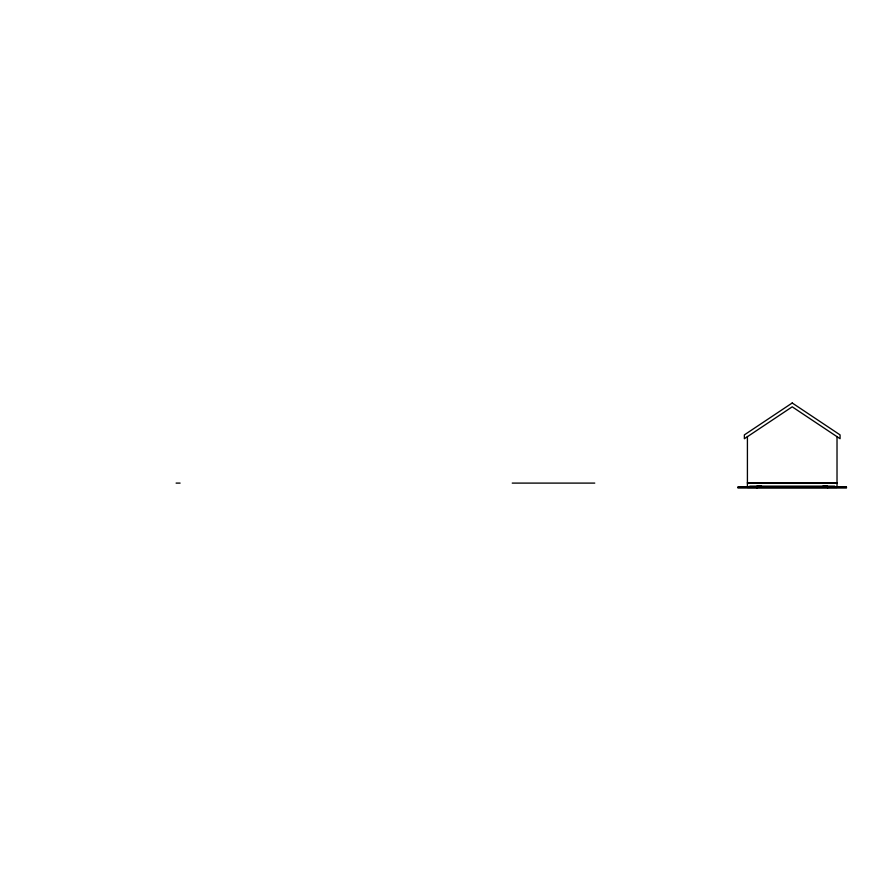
<?xml version="1.0" encoding="UTF-8"?>
<svg xmlns="http://www.w3.org/2000/svg" width="891" height="891" viewBox="0 0 891 891"><rect width="100%" height="100%" fill="white"/><g stroke="black" fill="none" stroke-linecap="round" stroke-linejoin="round"><path stroke-width="1.34" d="M756.893 486.141L761.56 486.152M737.982 487.076L837.017 486.831L846.45 487.076L846.45 488.012L737.982 488.012L737.982 487.076L846.45 487.076M822.872 486.152L827.483 486.029M747.415 482.71L837.017 482.71M176.106 483.1L180.105 483.1M512.236 483.1L594.765 483.1M747.415 483.1L837.017 483.1M837.017 436.49L837.017 487.422L747.415 487.422L747.415 436.49M835.446 486.831L835.446 487.422M834.655 487.076L834.655 486.141L749.777 486.141L749.777 487.076M827.583 487.076L827.583 488.012M756.849 487.076L756.849 488.012M748.986 486.831L748.986 487.422M792.21 402.988L744.364 434.886L744.364 438.717L792.21 406.819L840.068 438.717L840.068 434.886L792.21 402.988"/></g></svg>
